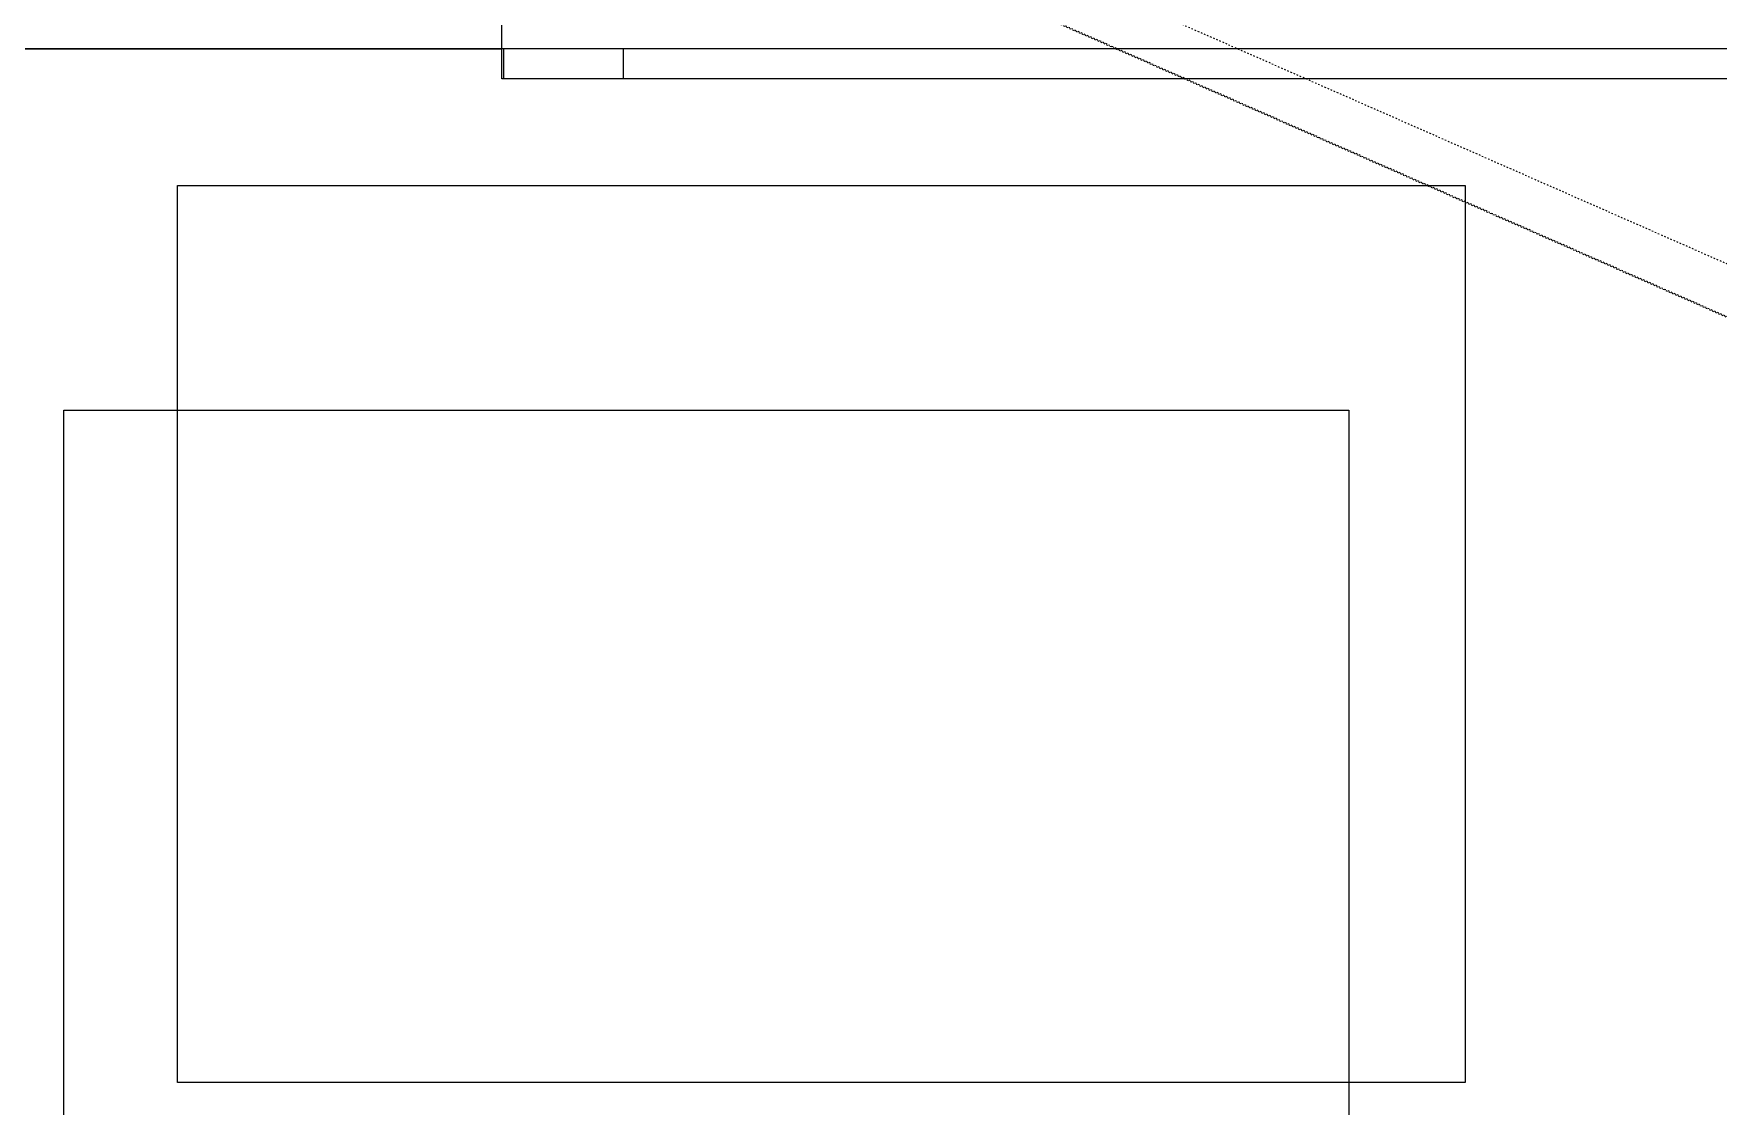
# Model space of a CAD drawing. Extents: x -1133 to 23780, y -1311 to 8245.
# Drawn here: x 20590.8 to 20703.1, y 2732.5 to 2804 of the extents above; entities that cross this region are included whole.
import ezdxf

# ---------------------------------------------------------------- set-up
doc = ezdxf.new("R2010")
doc.units = 0
doc.header["$MEASUREMENT"] = 0
doc.linetypes.add('DOT2', pattern=[0.125, 0, -0.125])
doc.layers.get('0').update_dxf_attribs({"color": 9, "lineweight": 9})
for name, color, linetype, lineweight in [('05', 9, 'Continuous', 9), ('06D', 9, 'Continuous', 9), ('14', 9, 'Continuous', 9), ('20', 9, 'DOT2', 9), ('35', 9, 'Continuous', 9)]:
    doc.layers.add(name, color=color, linetype=linetype, lineweight=lineweight)

# ---------------------------------------------------------------- blocks, each defined once
blk = doc.blocks.new('p-ma-audi')
for p, q in [((-7.57, 155.19), (-7.57, 200)), ((-85.7, 155.19), (-7.57, 155.19))]:
    blk.add_line(p, q)
at = {"flags": 128}
blk.add_lwpolyline([(-7.57, 200), (-7.57, 214.96), (-93.45, 214.96), (-93.45, 155.19), (-85.7, 155.19)], dxfattribs=at)
for points in [[(-85.7, 200), (-85.7, 0), (0, 0), (0, 200), (-85.7, 200)], [(-85.7, 200), (-85.7, 0), (0, 0), (0, 200)]]:
    blk.add_lwpolyline(points, close=True, dxfattribs=at)
blk = doc.blocks.new('fsdfsfsfsfd')
at = {"layer": '06D', "elevation": 0}
blk.add_lwpolyline([(52591.75, -74474.98), (52589.75, -74474.98), (52589.75, -74595.98), (52591.75, -74595.98)], dxfattribs=at)
at = {"layer": '20', "elevation": 0}
blk.add_lwpolyline([(52607.49, -74590.87), (52562.94, -74489.43)], dxfattribs=at)
blk = doc.blocks.new('ÇATI KATI PLANI')
at = {"layer": '14'}
blk.add_lwpolyline([(20368, 2819.3), (20368, 2803), (20370, 2803), (20415.5, 2803), (20415.5, 2743), (20499.5, 2743), (20499.5, 2803), (20620, 2803), (20622, 2803), (20622, 2819.3)], dxfattribs=at)
at = {"xscale": -1, "rotation": 270}
blk.add_blockref('fsdfsfsfsfd', (95217.98, -49788.75), dxfattribs=at)

msp = doc.modelspace()

# ---------------------------------------------------------------- linework, layer by layer
at = {"layer": '35'}
msp.add_lwpolyline([(19799.5, 2371), (21815.5, 2371), (21815.5, 2447), (21889.5, 2447), (21889.5, 2553), (21865.5, 2553), (21865.5, 2743), (21815.5, 2743), (21815.5, 2803), (20189.5, 2803)], dxfattribs=at)

# ---------------------------------------------------------------- block references
msp.add_blockref('ÇATI KATI PLANI', (0, 0))
at = {"xscale": -1, "rotation": 270}
for p in [(95218.11, -49788.75), (95226.11, -49788.75)]:
    msp.add_blockref('fsdfsfsfsfd', p, dxfattribs=at)
at = {"layer": '05', "color": 7, "xscale": -1}
msp.add_blockref('p-ma-audi', (20592.8, 2578.92), dxfattribs=at)

doc.saveas('drawing.dxf')
